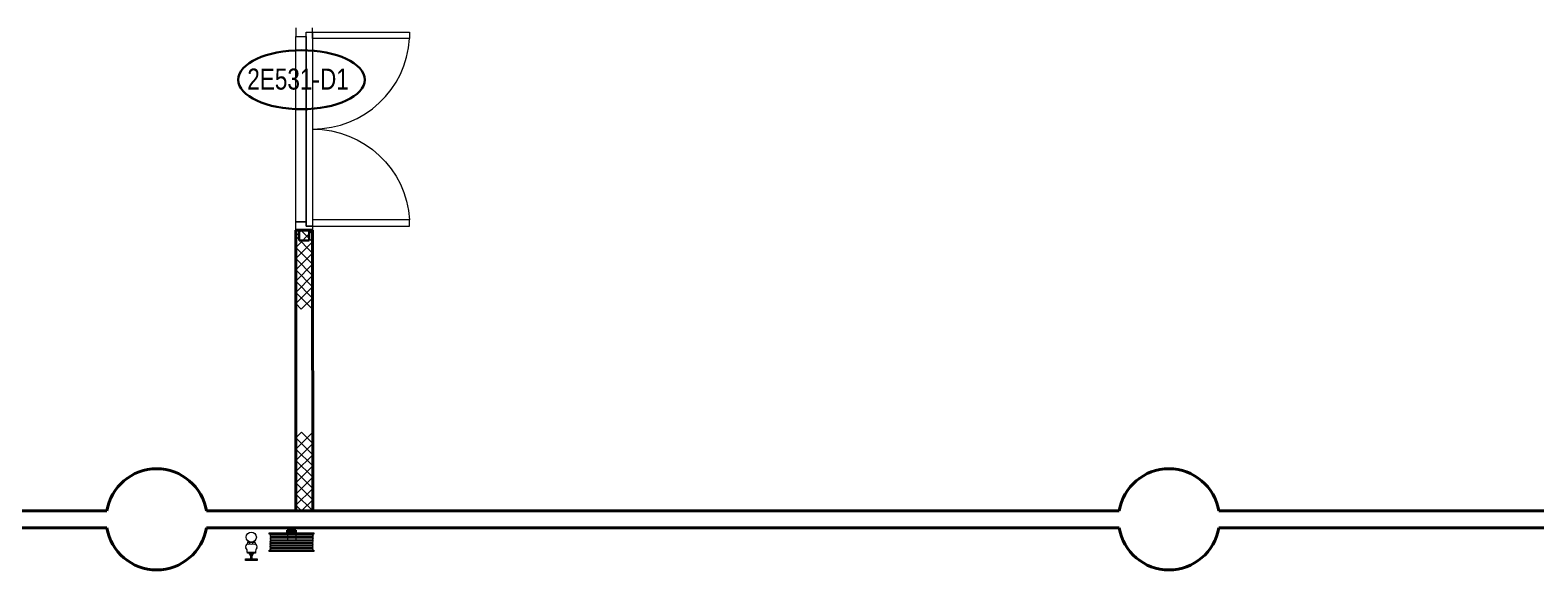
# Model space of a CAD drawing. Header units: metres. Extents: x 1807 to 3745, y 842 to 1968.
# Drawn here: x 3340.5 to 3358.35, y 1391.4 to 1397.8 of the extents above; entities that cross this region are included whole.
import ezdxf
from ezdxf.enums import TextEntityAlignment as Align

# ---------------------------------------------------------------- set-up
doc = ezdxf.new("R2010")
doc.units = ezdxf.units.M
doc.header["$MEASUREMENT"] = 0
doc.linetypes.add('DGN1', pattern=[7.299439, 0, -7.299439])
doc.layers.get('0').update_dxf_attribs({"lineweight": 0})
doc.layers.add('Level 1', color=7, linetype='Continuous', lineweight=0)
doc.layers.add('Primary Door', color=7, linetype='Continuous', lineweight=0)
doc.styles.add('Style-CHAR_FAST_FONT', font='CHAR_FAST_FONT.shx', dxfattribs={"height": 0.2})

# ---------------------------------------------------------------- blocks, each defined once
blk = doc.blocks.new('AnonymusCell_112')
at = {"layer": 'Primary Door', "color": 7, "linetype": 'Continuous', "lineweight": 30}
blk.add_ellipse((0, 0), major_axis=(0.75, 0), ratio=0.466667, dxfattribs=at)
at = {"layer": 'Primary Door', "color": 7, "linetype": 'Continuous', "lineweight": 30, "style": 'Style-CHAR_FAST_FONT', "width": 0.799986}
blk.add_text('2E531-D1', height=0.25, dxfattribs=at).set_placement((-0.643, 0.133), align=Align.TOP_LEFT)

msp = doc.modelspace()

# ---------------------------------------------------------------- linework, layer by layer
at = {"layer": 'Level 1', "color": 7, "linetype": 'Continuous', "lineweight": 0}
for p, q in [((3343.649, 1397.83), (3343.649, 1397.73)), ((3343.649, 1397.83), (3343.649, 1397.73)), ((3343.849, 1397.78), (3343.849, 1397.83)), ((3343.849, 1397.78), (3343.849, 1397.83)), ((3343.649, 1397.73), (3343.774, 1397.73)), ((3343.649, 1397.73), (3343.774, 1397.73)), ((3343.649, 1395.53), (3343.649, 1397.73)), ((3343.649, 1397.73), (3343.774, 1397.73)), ((3343.774, 1397.73), (3343.774, 1397.78)), ((3343.774, 1397.78), (3343.849, 1397.78)), ((3343.774, 1397.73), (3343.774, 1397.78)), ((3343.774, 1397.78), (3343.849, 1397.78)), ((3343.774, 1395.48), (3343.774, 1397.78)), ((3343.774, 1397.78), (3343.849, 1397.78)), ((3343.774, 1397.73), (3343.774, 1395.53)), ((3343.849, 1397.78), (3344.999, 1397.78)), ((3343.849, 1397.705), (3343.849, 1397.78)), ((3343.849, 1397.78), (3343.849, 1395.48)), ((3344.999, 1397.705), (3343.849, 1397.705)), ((3344.999, 1397.78), (3344.999, 1397.705)), ((3343.649, 1395.43), (3343.649, 1395.53)), ((3343.649, 1395.53), (3343.774, 1395.53)), ((3343.649, 1395.43), (3343.649, 1395.53)), ((3343.649, 1395.53), (3343.774, 1395.53)), ((3343.774, 1395.53), (3343.649, 1395.53)), ((3343.774, 1395.53), (3343.774, 1395.48)), ((3343.774, 1395.53), (3343.774, 1395.48)), ((3343.774, 1395.48), (3343.849, 1395.48)), ((3343.774, 1395.48), (3343.849, 1395.48)), ((3343.849, 1395.48), (3343.774, 1395.48)), ((3344.999, 1395.555), (3343.849, 1395.555)), ((3343.849, 1395.555), (3343.849, 1395.48)), ((3343.849, 1395.48), (3343.849, 1395.43)), ((3343.849, 1395.48), (3344.999, 1395.48)), ((3343.849, 1395.48), (3343.849, 1395.43)), ((3344.999, 1395.48), (3344.999, 1395.555)), ((3343.715, 1395.426), (3343.648, 1395.36)), ((3343.648, 1395.226), (3343.848, 1395.426)), ((3343.648, 1395.36), (3343.848, 1395.16)), ((3343.849, 1395.43), (3343.649, 1395.43)), ((3343.849, 1395.43), (3343.649, 1395.43)), ((3343.848, 1395.293), (3343.715, 1395.426)), ((3343.648, 1395.093), (3343.848, 1395.293)), ((3343.848, 1395.026), (3343.648, 1395.226)), ((3343.848, 1395.16), (3343.648, 1394.96)), ((3343.848, 1394.893), (3343.648, 1395.093)), ((3343.648, 1394.826), (3343.848, 1395.026)), ((3343.648, 1394.96), (3343.848, 1394.76)), ((3343.648, 1394.693), (3343.848, 1394.893)), ((3343.848, 1394.626), (3343.648, 1394.826)), ((3343.848, 1394.76), (3343.648, 1394.56)), ((3343.848, 1394.493), (3343.648, 1394.693)), ((3343.715, 1394.493), (3343.848, 1394.626)), ((3343.648, 1394.56), (3343.715, 1394.493)), ((3343.717, 1393.033), (3343.65, 1392.967)), ((3343.65, 1392.833), (3343.85, 1393.033)), ((3343.85, 1392.9), (3343.717, 1393.033)), ((3343.65, 1392.967), (3343.85, 1392.767)), ((3343.65, 1392.7), (3343.85, 1392.9)), ((3343.85, 1392.633), (3343.65, 1392.833)), ((3343.85, 1392.767), (3343.65, 1392.567)), ((3343.85, 1392.5), (3343.65, 1392.7)), ((3343.65, 1392.433), (3343.85, 1392.633)), ((3343.65, 1392.567), (3343.85, 1392.367)), ((3343.65, 1392.3), (3343.85, 1392.5)), ((3343.85, 1392.233), (3343.65, 1392.433)), ((3343.85, 1392.367), (3343.65, 1392.167)), ((3343.85, 1392.1), (3343.65, 1392.3)), ((3343.65, 1392.167), (3343.717, 1392.1)), ((3343.717, 1392.1), (3343.85, 1392.233)), ((3343.076, 1391.724), (3343.075, 1391.724)), ((3343.075, 1391.724), (3343.075, 1391.709)), ((3343.084, 1391.743), (3343.084, 1391.727)), ((3343.104, 1391.709), (3343.104, 1391.724)), ((3343.141, 1391.709), (3343.141, 1391.724)), ((3343.161, 1391.727), (3343.161, 1391.743)), ((3343.17, 1391.709), (3343.17, 1391.724)), ((3343.844, 1391.82), (3343.354, 1391.82)), ((3343.844, 1391.801), (3343.354, 1391.801)), ((3343.844, 1391.783), (3343.354, 1391.783)), ((3343.844, 1391.764), (3343.354, 1391.764)), ((3343.842, 1391.745), (3343.354, 1391.745)), ((3343.842, 1391.745), (3343.354, 1391.745)), ((3343.844, 1391.727), (3343.354, 1391.727)), ((3343.075, 1391.599), (3343.075, 1391.609)), ((3343.075, 1391.609), (3343.17, 1391.609)), ((3343.17, 1391.599), (3343.075, 1391.599)), ((3343.1, 1391.587), (3343.1, 1391.599)), ((3343.1, 1391.599), (3343.145, 1391.599)), ((3343.11, 1391.567), (3343.115, 1391.567)), ((3343.112, 1391.587), (3343.112, 1391.599)), ((3343.115, 1391.532), (3343.115, 1391.567)), ((3343.115, 1391.567), (3343.13, 1391.567)), ((3343.13, 1391.567), (3343.134, 1391.567)), ((3343.13, 1391.567), (3343.13, 1391.532)), ((3343.133, 1391.587), (3343.133, 1391.599)), ((3343.145, 1391.599), (3343.145, 1391.59)), ((3343.17, 1391.609), (3343.17, 1391.599)), ((3343.844, 1391.708), (3343.354, 1391.708)), ((3343.844, 1391.69), (3343.354, 1391.69)), ((3343.844, 1391.671), (3343.354, 1391.671)), ((3343.844, 1391.653), (3343.354, 1391.653)), ((3343.844, 1391.634), (3343.354, 1391.634)), ((3343.055, 1391.512), (3343.055, 1391.532)), ((3343.055, 1391.532), (3343.19, 1391.532)), ((3343.19, 1391.512), (3343.055, 1391.512)), ((3343.13, 1391.532), (3343.115, 1391.532)), ((3343.19, 1391.532), (3343.19, 1391.512))]:
    msp.add_line(p, q, dxfattribs=at)
at = {"layer": 'Level 1', "color": 7, "linetype": 'Continuous', "lineweight": 40}
for p, q in [((3343.649, 1395.43), (3343.849, 1395.43)), ((3343.649, 1395.43), (3343.65, 1392.1)), ((3343.849, 1395.43), (3343.85, 1392.1)), ((3341.408, 1392.1), (3330.592, 1392.1)), ((3353.408, 1392.1), (3342.592, 1392.1)), ((3343.65, 1392.1), (3343.85, 1392.1)), ((3365.408, 1392.1), (3354.592, 1392.1)), ((3341.408, 1391.9), (3330.592, 1391.9)), ((3353.408, 1391.9), (3342.592, 1391.9)), ((3365.408, 1391.9), (3354.592, 1391.9))]:
    msp.add_line(p, q, dxfattribs=at)
at = {"layer": 'Level 1', "color": 7, "linetype": 'Continuous', "lineweight": 30}
for p, q in [((3343.808, 1395.43), (3343.688, 1395.43)), ((3343.688, 1395.43), (3343.688, 1395.31)), ((3343.688, 1395.31), (3343.808, 1395.31)), ((3343.808, 1395.31), (3343.808, 1395.43)), ((3343.548, 1391.844), (3343.548, 1391.873)), ((3343.548, 1391.873), (3343.65, 1391.873)), ((3343.65, 1391.844), (3343.548, 1391.844)), ((3343.65, 1391.873), (3343.65, 1391.844))]:
    msp.add_line(p, q, dxfattribs=at)
at = {"layer": 'Level 1', "color": 7, "linetype": 'Continuous', "lineweight": 13}
for p, q in [((3343.334, 1391.823), (3343.334, 1391.838)), ((3343.334, 1391.838), (3343.864, 1391.838)), ((3343.864, 1391.823), (3343.334, 1391.823)), ((3343.864, 1391.838), (3343.864, 1391.823)), ((3343.334, 1391.618), (3343.334, 1391.633)), ((3343.334, 1391.633), (3343.864, 1391.633)), ((3343.864, 1391.618), (3343.334, 1391.618)), ((3343.864, 1391.633), (3343.864, 1391.618))]:
    msp.add_line(p, q, dxfattribs=at)
at = {"layer": 'Level 1', "color": 7, "linetype": 'DGN1', "lineweight": 0}
for p, q in [((3343.551, 1391.843), (3343.551, 1391.636)), ((3343.648, 1391.843), (3343.648, 1391.636))]:
    msp.add_line(p, q, dxfattribs=at)
at = {"layer": 'Level 1', "color": 7, "linetype": 'Continuous', "lineweight": 13}
msp.add_circle((3343.122, 1391.789), 0.06, dxfattribs=at)
at = {"layer": 'Level 1', "color": 7, "linetype": 'Continuous', "lineweight": 40}
for centre, start, end in [((3342, 1392), 9.5854, 170.4146), ((3354, 1392), 9.5854, 170.4146), ((3342, 1392), 189.6028, 350.3972), ((3354, 1392), 189.6028, 350.3972)]:
    msp.add_arc(centre, 0.6, start, end, dxfattribs=at)
at = {"layer": 'Level 1', "color": 7, "linetype": 'Continuous', "lineweight": 0}
for centre, radius, start, end in [((3343.089, 1391.687), 0.04, 68.767, 111.233), ((3343.122, 1391.657), 0.0701, 74.7036, 105.2964), ((3343.155, 1391.687), 0.04, 68.767, 111.233), ((3343.088, 1391.678), 0.0339, 113.2427, 208.8427), ((3342.995, 1391.613), 0.0799, 357.2159, 37.4014), ((3343.089, 1391.747), 0.04, 248.767, 291.233), ((3343.106, 1391.589), 0.00618, 193.8756, 346.1244), ((3343.09, 1391.567), 0.0205, 359.2613, 50.134), ((3343.122, 1391.777), 0.0701, 254.7036, 285.2964), ((3343.122, 1391.594), 0.0127, 214.4192, 325.5808), ((3343.139, 1391.589), 0.00618, 193.8756, 13.8756), ((3343.154, 1391.567), 0.0205, 129.866, 180.7387), ((3343.155, 1391.747), 0.04, 248.767, 291.233), ((3343.156, 1391.678), 0.0339, 331.1573, 66.7573), ((3343.25, 1391.613), 0.0799, 142.5986, 182.7841)]:
    msp.add_arc(centre, radius, start, end, dxfattribs=at)
for centre, major_axis, ratio, start_param, end_param in [((3343.849, 1397.777), (1.152, 0), 0.995513, 4.712389, 6.220666), ((3343.361, 1391.811), (-0.017, 0), 0.578813, 5.123349, 7.619689), ((3343.361, 1391.792), (-0.017, 0), 0.578813, 5.123349, 7.619689), ((3343.361, 1391.774), (-0.017, 0), 0.578813, 5.123349, 7.619689), ((3343.361, 1391.755), (-0.017, 0), 0.578813, 5.123349, 7.619689), ((3343.838, 1391.736), (0.017, 0), 0.578812, 5.123349, 7.619689), ((3343.838, 1391.717), (0.017, 0), 0.578812, 5.123349, 7.619689), ((3343.838, 1391.699), (0.017, 0), 0.578812, 5.123349, 7.619689), ((3343.838, 1391.68), (0.017, 0), 0.578812, 5.123349, 7.619689), ((3343.838, 1391.662), (0.017, 0), 0.578812, 5.123349, 7.619689), ((3343.838, 1391.643), (0.017, 0), 0.578812, 5.123349, 7.619689)]:
    msp.add_ellipse(centre, major_axis=major_axis, ratio=ratio, start_param=start_param, end_param=end_param, dxfattribs=at)
at = {"layer": 'Level 1', "color": 7, "linetype": 'Continuous', "lineweight": 0, "extrusion": (0, 0, -1)}
for centre, major_axis, ratio, start_param, end_param in [((3343.849, 1395.483), (1.152, 0), 0.995513, -1.570796, -0.062519), ((3343.361, 1391.736), (0.017, 0), 0.578813, 1.981756, 4.478097), ((3343.361, 1391.717), (0.017, 0), 0.578813, 1.981756, 4.478097), ((3343.838, 1391.811), (-0.017, 0), 0.578812, 1.981756, 4.478097), ((3343.838, 1391.792), (-0.017, 0), 0.578812, 1.981756, 4.478097), ((3343.838, 1391.774), (-0.017, 0), 0.578812, 1.981756, 4.478097), ((3343.838, 1391.755), (-0.017, 0), 0.578812, 1.981756, 4.478097), ((3343.361, 1391.699), (0.017, 0), 0.578813, 1.981756, 4.478097), ((3343.361, 1391.68), (0.017, 0), 0.578813, 1.981756, 4.478097), ((3343.361, 1391.662), (0.017, 0), 0.578813, 1.981756, 4.478097), ((3343.361, 1391.643), (0.017, 0), 0.578813, 1.981756, 4.478097)]:
    msp.add_ellipse(centre, major_axis=major_axis, ratio=ratio, start_param=start_param, end_param=end_param, dxfattribs=at)

# ---------------------------------------------------------------- block references
at = {"color": 7, "linetype": 'Continuous', "lineweight": 0}
msp.add_blockref('AnonymusCell_112', (3343.717, 1397.216), dxfattribs=at)

doc.saveas('drawing.dxf')
